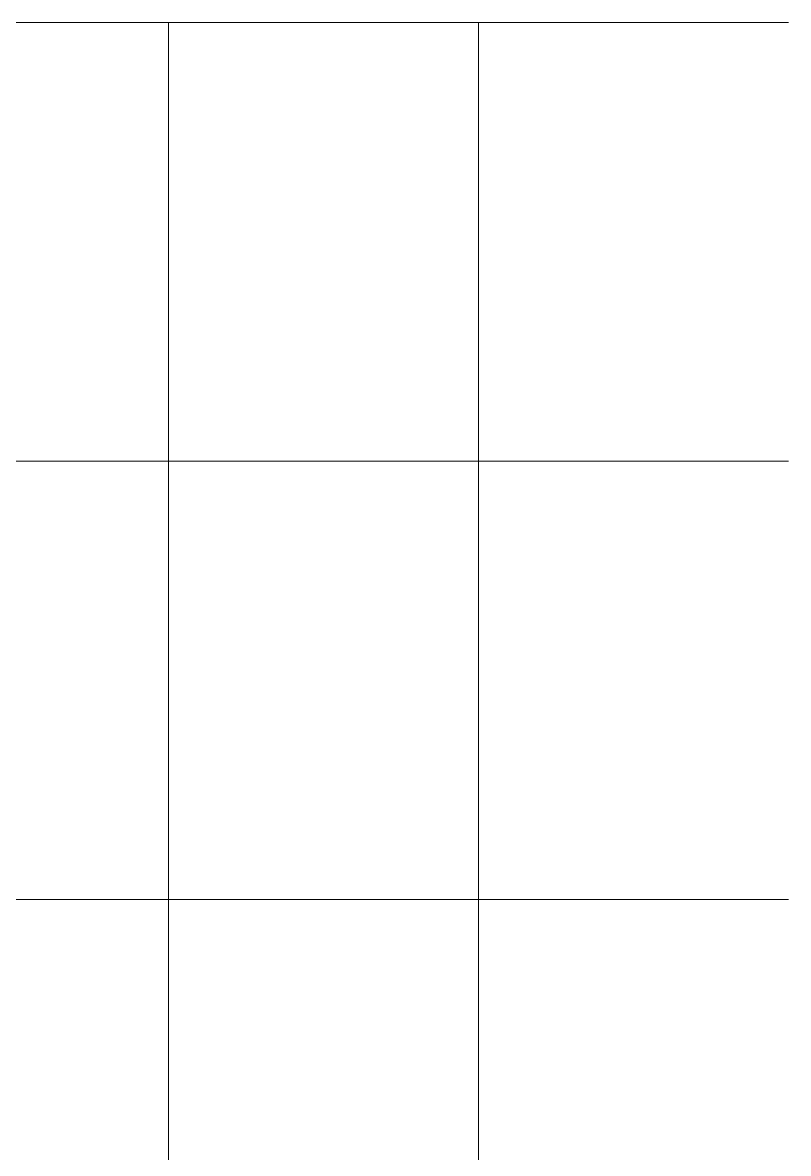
# Model space of a CAD drawing. Header units: millimetres. Extents: x 0 to 210, y 0 to 297.
# Drawn here: x 158.1 to 210, y 220.4 to 297 of the extents above; entities that cross this region are included whole.
import ezdxf

# ---------------------------------------------------------------- set-up
doc = ezdxf.new("R2010")
doc.units = ezdxf.units.MM
doc.layers.add('CBF-BF-BF', color=7, linetype='Continuous', true_color=0xbfbfbf)

msp = doc.modelspace()

# ---------------------------------------------------------------- linework, layer by layer
at = {"layer": 'CBF-BF-BF', "lineweight": 9}
for points in [[(210.000144, 297.000083), (0, 297.000083)], [(168.000116, 0), (168.000116, 297.000083)], [(189.00013, 0), (189.00013, 297.000083)], [(210.000144, 267.300075), (0, 267.300075)], [(210.000144, 237.600067), (0, 237.600067)]]:
    msp.add_lwpolyline(points, dxfattribs=at)

doc.saveas('drawing.dxf')
